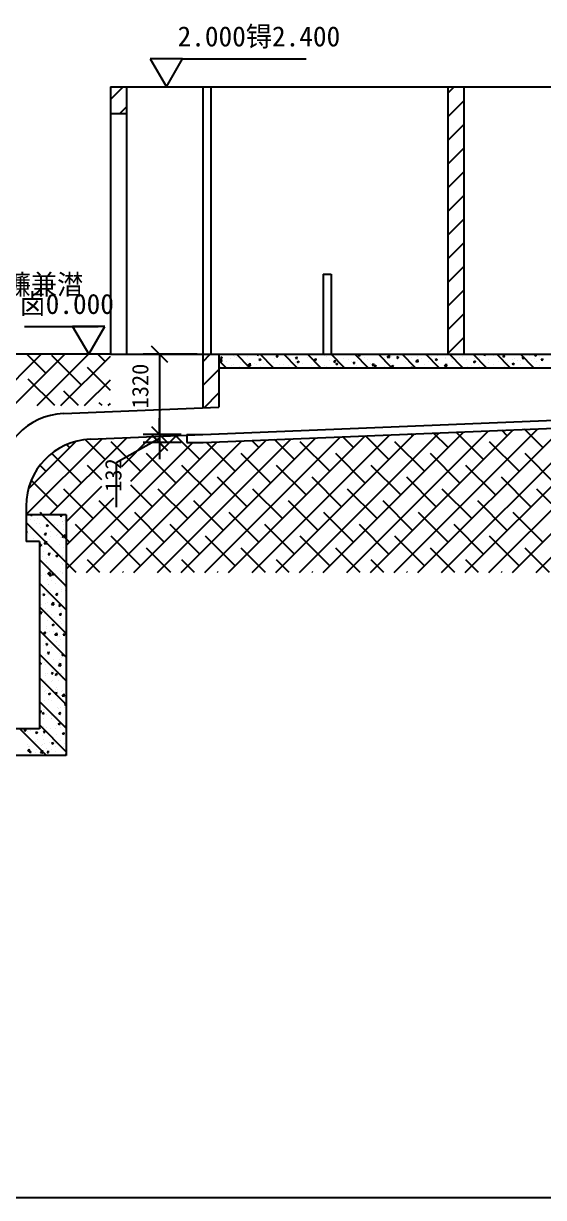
# Model space of a CAD drawing. Header units: metres. Extents: x 0 to 600, y 0 to 420.
# Drawn here: x 136.3 to 221.8, y 0 to 193.1 of the extents above; entities that cross this region are included whole.
import ezdxf

# ---------------------------------------------------------------- set-up
doc = ezdxf.new("R2010")
doc.units = ezdxf.units.M
doc.layers.add(' ', color=7, linetype='Continuous')
doc.layers.add('1651', color=5, linetype='Continuous')

msp = doc.modelspace()

# ---------------------------------------------------------------- linework, layer by layer
at = {"layer": ' '}
for p, q in [((162.41, 187.26), (157.11, 187.26)), ((157.11, 187.26), (159.76, 182.67)), ((159.76, 182.67), (162.41, 187.26)), ((162.41, 187.26), (182.76, 187.26)), ((136.44, 143.26), (148.55, 143.26)), ((149.64, 143.26), (144.34, 143.26)), ((144.34, 143.26), (146.99, 138.67)), ((146.99, 138.67), (149.64, 143.26)), ((150.57, 138.67), (130.11, 138.67)), ((142.85, 128.93), (168.39, 129.99)), ((220.53, 102.78), (245.18, 127.44)), ((147.25, 124.71), (168.39, 125.58)), ((177.75, 102.78), (200.56, 125.59)), ((181.64, 102.78), (204.62, 125.76)), ((185.53, 102.78), (208.67, 125.93)), ((189.42, 102.78), (212.73, 126.1)), ((193.31, 102.78), (216.79, 126.26)), ((197.2, 102.78), (220.84, 126.43)), ((200.24, 125.27), (199.95, 125.57)), ((201.08, 102.78), (224.9, 126.6)), ((206.08, 123.33), (203.68, 125.72)), ((204.97, 102.78), (228.96, 126.77)), ((211.91, 121.39), (207.42, 125.88)), ((208.86, 102.78), (233.01, 126.93)), ((212.75, 102.78), (237.07, 127.1)), ((215.8, 125.27), (214.89, 126.18)), ((216.64, 102.78), (241.13, 127.27)), ((221.63, 123.33), (218.62, 126.34)), ((136.71, 112.3), (149.2, 124.79)), ((137.08, 116.56), (144.87, 124.35)), ((140.57, 112.27), (153.26, 124.96)), ((143.31, 103.34), (164.12, 124.15)), ((143.85, 123.33), (143.36, 123.82)), ((149.68, 121.39), (146.42, 124.65)), ((146.64, 102.78), (168.11, 124.25)), ((150.53, 102.78), (172.16, 124.42)), ((155.52, 119.44), (150.66, 124.3)), ((152.43, 120.24), (157.31, 125.13)), ((153.9, 117.82), (161.37, 125.29)), ((154.42, 102.78), (176.22, 124.59)), ((159.41, 123.33), (157.6, 125.14)), ((158.3, 102.78), (180.28, 124.75)), ((165.24, 121.39), (161.33, 125.29)), ((162.19, 102.78), (184.33, 124.92)), ((166.08, 102.78), (188.39, 125.09)), ((171.07, 119.44), (166.34, 124.18)), ((169.97, 102.78), (192.45, 125.26)), ((174.96, 123.33), (173.81, 124.49)), ((173.86, 102.78), (196.5, 125.42)), ((180.8, 121.39), (177.54, 124.64)), ((186.63, 119.44), (181.77, 124.3)), ((190.52, 123.33), (188.74, 125.1)), ((196.35, 121.39), (192.48, 125.26)), ((202.19, 119.44), (197.33, 124.3)), ((217.74, 119.44), (212.88, 124.3)), ((145.8, 117.5), (140.93, 122.36)), ((161.35, 117.5), (156.49, 122.36)), ((176.91, 117.5), (172.05, 122.36)), ((192.46, 117.5), (187.6, 122.36)), ((208.02, 117.5), (203.16, 122.36)), ((223.58, 117.5), (218.72, 122.36)), ((139.96, 119.44), (138.98, 120.42)), ((149.15, 118.03), (146.77, 120.41)), ((167.18, 115.55), (162.32, 120.41)), ((182.74, 115.55), (177.88, 120.41)), ((198.3, 115.55), (193.44, 120.41)), ((213.85, 115.55), (208.99, 120.41)), ((141.91, 113.61), (137.56, 117.96)), ((173.02, 113.61), (168.16, 118.47)), ((188.57, 113.61), (183.71, 118.47)), ((204.13, 113.61), (199.27, 118.47)), ((219.69, 113.61), (214.83, 118.47)), ((147.74, 111.66), (142.88, 116.52)), ((143.31, 111.12), (149.15, 116.96)), ((157.46, 113.61), (153.9, 117.17)), ((163.3, 111.66), (158.43, 116.52)), ((178.85, 111.66), (173.99, 116.52)), ((194.41, 111.66), (189.55, 116.52)), ((209.96, 111.66), (205.1, 116.52)), ((225.52, 111.66), (220.66, 116.52)), ((143.31, 107.23), (151.14, 115.06)), ((153.57, 109.72), (148.71, 114.58)), ((169.13, 109.72), (164.27, 114.58)), ((184.69, 109.72), (179.82, 114.58)), ((200.24, 109.72), (195.38, 114.58)), ((215.8, 109.72), (210.94, 114.58)), ((136.71, 113.72), (136.71, 107.87)), ((143.31, 112.27), (136.71, 112.27)), ((137.4, 112.27), (137.4, 112.27)), ((137.4, 112.27), (137.61, 112.12)), ((137.61, 112.12), (137.67, 112.27)), ((138.38, 112.24), (138.38, 112.24)), ((138.52, 112.23), (138.52, 112.23)), ((139.35, 112.27), (138.99, 112.63)), ((143.31, 108.32), (139.35, 112.27)), ((142.29, 112.1), (142.44, 112.27)), ((142.29, 112.1), (142.55, 112.07)), ((142.55, 112.07), (142.51, 112.27)), ((142.95, 112.25), (142.95, 112.25)), ((143.31, 112.21), (143.24, 112.27)), ((143.31, 112.27), (143.31, 72.67)), ((159.41, 107.77), (154.55, 112.63)), ((174.96, 107.77), (170.1, 112.63)), ((190.52, 107.77), (185.66, 112.63)), ((206.08, 107.77), (201.21, 112.63)), ((221.63, 107.77), (216.77, 112.63)), ((143.31, 104.43), (136.71, 111.03)), ((137.4, 111.52), (137.4, 111.52)), ((137.49, 110.25), (137.49, 110.25)), ((138.04, 111.41), (138.04, 111.41)), ((138.47, 110.77), (138.47, 110.77)), ((138.51, 111.67), (138.51, 111.67)), ((138.97, 110.82), (138.97, 110.82)), ((139.01, 110.15), (139.01, 110.15)), ((140.02, 110.5), (140.33, 110.62)), ((140.02, 110.5), (140.24, 110.35)), ((140.06, 110.7), (140.06, 110.7)), ((140.17, 111.89), (140.17, 111.89)), ((140.24, 110.35), (140.33, 110.62)), ((140.39, 111.31), (140.39, 111.31)), ((140.73, 111.08), (140.73, 111.08)), ((141.32, 110.72), (141.32, 110.72)), ((141.79, 110.52), (141.79, 110.52)), ((142.62, 111.14), (142.62, 111.14)), ((142.74, 111.21), (142.74, 111.21)), ((142.89, 110.66), (142.89, 110.66)), ((142.95, 111.36), (142.95, 111.36)), ((149.68, 105.83), (144.82, 110.69)), ((165.24, 105.83), (160.38, 110.69)), ((180.8, 105.83), (175.94, 110.69)), ((196.35, 105.83), (191.49, 110.69)), ((211.91, 105.83), (207.05, 110.69)), ((136.71, 109.48), (136.8, 109.59)), ((136.71, 109.33), (136.85, 109.32)), ((136.85, 109.32), (136.8, 109.59)), ((137.17, 109.17), (137.17, 109.17)), ((137.35, 109.93), (137.35, 109.93)), ((137.86, 108.42), (137.86, 108.42)), ((138.42, 109.3), (138.42, 109.3)), ((139.52, 109.07), (139.52, 109.07)), ((139.74, 109.06), (139.96, 109.31)), ((139.74, 109.06), (140.01, 109.04)), ((140.01, 109.04), (139.95, 109.31)), ((140.62, 108.15), (140.62, 108.15)), ((140.64, 108.78), (140.64, 108.78)), ((140.67, 109.61), (140.67, 109.61)), ((141.74, 108.93), (141.74, 108.93)), ((141.86, 108.97), (141.86, 108.97)), ((142.44, 108.51), (142.44, 108.51)), ((142.65, 108.73), (142.96, 108.85)), ((142.65, 108.73), (142.87, 108.58)), ((142.84, 108.43), (142.84, 108.43)), ((142.87, 108.58), (142.96, 108.85)), ((142.9, 109.89), (142.9, 109.89)), ((142.9, 108.79), (143.11, 109.04)), ((142.9, 108.79), (143.16, 108.76)), ((143.16, 108.76), (143.11, 109.04)), ((143.85, 107.77), (143.31, 108.32)), ((155.52, 103.88), (150.66, 108.75)), ((171.07, 103.88), (166.21, 108.75)), ((186.63, 103.88), (181.77, 108.75)), ((202.19, 103.88), (197.33, 108.75)), ((217.74, 103.88), (212.88, 108.75)), ((138.91, 107.87), (136.71, 107.87)), ((138.91, 107.87), (138.91, 77.07)), ((138.95, 107.31), (139.26, 107.43)), ((138.95, 107.31), (139.17, 107.16)), ((139.17, 107.16), (139.26, 107.43)), ((139.48, 107.05), (139.48, 107.05)), ((139.59, 106.23), (139.59, 106.23)), ((139.69, 107.57), (140.03, 107.92)), ((139.69, 107.57), (140.08, 107.51)), ((139.88, 108.07), (139.88, 108.07)), ((140.08, 107.51), (140.03, 107.92)), ((140.57, 106.68), (140.57, 106.68)), ((140.58, 107.19), (140.58, 107.19)), ((140.93, 107.1), (140.93, 107.1)), ((141.01, 106.73), (141.01, 106.73)), ((142.25, 107.41), (142.25, 107.41)), ((142.79, 106.96), (142.79, 106.96)), ((160.51, 102.78), (156.49, 106.8)), ((176.07, 102.78), (172.05, 106.8)), ((191.62, 102.78), (187.6, 106.8)), ((207.18, 102.78), (203.16, 106.8)), ((222.73, 102.78), (218.72, 106.8)), ((143.31, 100.54), (138.91, 104.94)), ((139.42, 105.46), (139.42, 105.46)), ((140.04, 105.12), (140.04, 105.12)), ((140.13, 104.49), (140.13, 104.49)), ((140.35, 105.75), (140.57, 106.01)), ((140.35, 105.75), (140.62, 105.73)), ((140.51, 105.22), (140.51, 105.22)), ((140.62, 105.73), (140.57, 106.01)), ((141.09, 105.68), (141.09, 105.68)), ((141.58, 105.54), (141.89, 105.66)), ((141.58, 105.54), (141.8, 105.39)), ((141.8, 105.39), (141.89, 105.66)), ((141.94, 106.13), (141.94, 106.13)), ((142.48, 104.39), (142.48, 104.39)), ((142.61, 105.56), (142.61, 105.56)), ((142.71, 104.31), (142.71, 104.31)), ((142.74, 105.5), (142.74, 105.5)), ((144.95, 102.78), (143.31, 104.43)), ((148.84, 102.78), (146.77, 104.86)), ((164.4, 102.78), (162.32, 104.86)), ((179.95, 102.78), (177.88, 104.86)), ((195.51, 102.78), (193.44, 104.86)), ((211.07, 102.78), (208.99, 104.86)), ((139.86, 102.5), (139.86, 102.5)), ((139.93, 103.94), (139.93, 103.94)), ((140.27, 102.55), (140.62, 102.91)), ((140.27, 102.55), (140.67, 102.49)), ((140.46, 103.75), (140.46, 103.75)), ((140.51, 102.35), (140.82, 102.47)), ((140.51, 102.35), (140.73, 102.2)), ((140.67, 102.49), (140.62, 102.91)), ((140.73, 102.2), (140.82, 102.47)), ((140.96, 102.44), (141.18, 102.7)), ((140.96, 102.44), (141.23, 102.42)), ((141.23, 102.42), (141.18, 102.7)), ((141.55, 102.57), (141.55, 102.57)), ((142.43, 102.94), (142.43, 102.94)), ((142.63, 102.57), (142.63, 102.57)), ((142.65, 102.72), (142.65, 102.72)), ((142.68, 104.03), (142.68, 104.03)), ((152.73, 102.78), (152.6, 102.91)), ((168.29, 102.78), (168.16, 102.91)), ((183.84, 102.78), (183.71, 102.91)), ((199.4, 102.78), (199.27, 102.91)), ((214.96, 102.78), (214.83, 102.91)), ((143.31, 96.65), (138.91, 101.05)), ((139.28, 102.24), (139.28, 102.24)), ((140.2, 101.65), (140.2, 101.65)), ((140.35, 100.82), (140.35, 100.82)), ((140.39, 100.84), (140.39, 100.84)), ((140.41, 102.29), (140.41, 102.29)), ((140.92, 101.53), (140.92, 101.53)), ((141.5, 100.98), (141.5, 100.98)), ((141.62, 102.14), (141.62, 102.14)), ((142.55, 101.55), (142.55, 101.55)), ((142.58, 101.1), (142.58, 101.1)), ((143.13, 100.58), (143.31, 100.64)), ((143.13, 100.58), (143.31, 100.46)), ((143.16, 101.2), (143.16, 101.2)), ((139.24, 99.1), (139.24, 99.1)), ((139.44, 99.16), (139.74, 99.27)), ((139.44, 99.16), (139.66, 99.01)), ((139.66, 99.01), (139.74, 99.27)), ((140.03, 99.55), (140.03, 99.55)), ((140.3, 99.36), (140.3, 99.36)), ((140.34, 99.25), (140.34, 99.25)), ((140.75, 99.91), (140.75, 99.91)), ((141.57, 99.13), (141.79, 99.39)), ((141.57, 99.13), (141.84, 99.11)), ((141.84, 99.11), (141.79, 99.39)), ((142, 99.46), (142, 99.46)), ((142.52, 99.64), (142.52, 99.64)), ((142.6, 99.99), (142.6, 99.99)), ((143.1, 99.81), (143.1, 99.81)), ((143.31, 92.76), (138.91, 97.16)), ((139.18, 97.51), (139.18, 97.51)), ((139.85, 96.93), (139.85, 96.93)), ((139.89, 97.66), (139.89, 97.66)), ((140.25, 97.89), (140.25, 97.89)), ((140.82, 97.07), (140.82, 97.07)), ((140.85, 97.73), (140.85, 97.73)), ((140.86, 97.54), (141.2, 97.9)), ((140.86, 97.54), (141.25, 97.48)), ((141.25, 97.48), (141.2, 97.9)), ((142.06, 97.38), (142.37, 97.5)), ((142.06, 97.38), (142.28, 97.24)), ((142.24, 97.56), (142.24, 97.56)), ((142.28, 97.24), (142.37, 97.5)), ((142.42, 97.37), (142.42, 97.37)), ((142.42, 96.71), (142.42, 96.71)), ((142.47, 98.18), (142.47, 98.18)), ((143.17, 96.97), (143.17, 96.97)), ((139.02, 95.42), (139.02, 95.42)), ((139.03, 96.1), (139.24, 96.35)), ((139.03, 96.1), (139.29, 96.08)), ((139.29, 96.08), (139.24, 96.35)), ((139.69, 95.99), (139.69, 95.99)), ((140.14, 94.96), (140.14, 94.96)), ((140.19, 96.43), (140.19, 96.43)), ((140.9, 95.96), (140.9, 95.96)), ((141.31, 94.62), (141.31, 94.62)), ((141.37, 95.32), (141.37, 95.32)), ((142.19, 95.82), (142.4, 96.08)), ((142.19, 95.82), (142.45, 95.8)), ((142.36, 95.25), (142.36, 95.25)), ((142.45, 95.8), (142.4, 96.08)), ((142.41, 94.77), (142.41, 94.77)), ((142.47, 96.36), (142.47, 96.36)), ((143.31, 88.87), (138.91, 93.27)), ((139.64, 92.79), (139.85, 93.04)), ((139.64, 92.79), (139.9, 92.77)), ((139.9, 92.77), (139.85, 93.04)), ((140.02, 93.98), (140.02, 93.98)), ((140.09, 93.5), (140.09, 93.5)), ((140.15, 92.89), (140.15, 92.89)), ((140.51, 93.07), (140.51, 93.07)), ((140.99, 94.19), (141.3, 94.31)), ((140.99, 94.19), (141.21, 94.05)), ((141.21, 94.05), (141.3, 94.31)), ((141.26, 93.03), (141.26, 93.03)), ((141.44, 92.52), (141.78, 92.88)), ((141.83, 92.46), (141.78, 92.88)), ((142.31, 93.78), (142.31, 93.78)), ((142.58, 94.42), (142.58, 94.42)), ((142.8, 92.51), (143.01, 92.77)), ((142.86, 92.97), (142.86, 92.97)), ((142.92, 93.25), (142.92, 93.25)), ((143.06, 92.49), (143.01, 92.77)), ((139, 91.15), (139, 91.15)), ((139.09, 92.58), (139.09, 92.58)), ((139.63, 90.84), (139.63, 90.84)), ((139.84, 91.36), (139.84, 91.36)), ((139.92, 91), (140.23, 91.12)), ((139.92, 91), (140.14, 90.86)), ((140.03, 92.03), (140.03, 92.03)), ((140.1, 91.3), (140.1, 91.3)), ((140.14, 90.86), (140.23, 91.12)), ((141.44, 92.52), (141.83, 92.46)), ((141.44, 92.48), (141.44, 92.48)), ((141.76, 91.52), (141.76, 91.52)), ((142.2, 90.85), (142.2, 90.85)), ((142.25, 92.32), (142.25, 92.32)), ((142.4, 91.8), (142.4, 91.8)), ((142.8, 92.51), (143.06, 92.49)), ((143.31, 84.98), (138.91, 89.38)), ((138.94, 89.56), (138.94, 89.56)), ((139.93, 89.11), (139.93, 89.11)), ((139.98, 90.57), (139.98, 90.57)), ((140.25, 89.48), (140.46, 89.73)), ((140.25, 89.48), (140.51, 89.46)), ((140.51, 89.46), (140.46, 89.73)), ((140.61, 89.78), (140.61, 89.78)), ((140.89, 90.39), (140.89, 90.39)), ((141.98, 90.74), (141.98, 90.74)), ((142.15, 89.39), (142.15, 89.39)), ((142.55, 89.23), (142.86, 89.35)), ((142.55, 89.23), (142.77, 89.08)), ((142.57, 88.85), (142.57, 88.85)), ((142.77, 89.08), (142.86, 89.35)), ((138.91, 87.83), (139.16, 87.93)), ((138.91, 87.78), (139.07, 87.67)), ((139.07, 87.67), (139.16, 87.93)), ((139.45, 88.05), (139.45, 88.05)), ((139.7, 88), (139.7, 88)), ((139.87, 87.64), (139.87, 87.64)), ((140.01, 88.41), (140.01, 88.41)), ((141.13, 88.49), (141.13, 88.49)), ((142.02, 87.51), (142.37, 87.87)), ((142.02, 87.51), (142.42, 87.45)), ((142.05, 87.9), (142.05, 87.9)), ((142.09, 87.92), (142.09, 87.92)), ((142.23, 88.41), (142.23, 88.41)), ((142.42, 87.45), (142.37, 87.87)), ((143.31, 81.09), (138.91, 85.49)), ((139.82, 86.18), (139.82, 86.18)), ((139.82, 85.78), (139.82, 85.78)), ((140.25, 86.25), (140.25, 86.25)), ((140.86, 86.17), (141.07, 86.42)), ((140.86, 86.17), (141.12, 86.15)), ((141.01, 85.09), (141.01, 85.09)), ((141.07, 86.68), (141.07, 86.68)), ((141.12, 86.15), (141.07, 86.42)), ((141.48, 86.04), (141.79, 86.16)), ((141.48, 86.04), (141.7, 85.89)), ((141.7, 85.89), (141.79, 86.16)), ((141.99, 84.99), (141.99, 84.99)), ((142.04, 86.46), (142.04, 86.46)), ((142.17, 86.82), (142.17, 86.82)), ((142.39, 86.22), (142.39, 86.22)), ((142.6, 86.15), (142.6, 86.15)), ((142.68, 85.31), (142.68, 85.31)), ((139.39, 84), (139.39, 84)), ((139.71, 83.25), (139.71, 83.25)), ((139.76, 84.71), (139.76, 84.71)), ((139.86, 83.35), (139.86, 83.35)), ((139.91, 84.94), (139.91, 84.94)), ((140.32, 83.41), (140.32, 83.41)), ((140.88, 84.82), (140.88, 84.82)), ((141.47, 82.86), (141.68, 83.11)), ((141.52, 83.57), (141.52, 83.57)), ((141.73, 82.84), (141.68, 83.11)), ((141.74, 83.9), (141.74, 83.9)), ((141.93, 83.53), (141.93, 83.53)), ((142.56, 83.28), (142.56, 83.28)), ((142.67, 83.31), (142.67, 83.31)), ((143.31, 77.2), (138.91, 81.6)), ((139.66, 81.78), (139.66, 81.78)), ((139.99, 82.84), (139.99, 82.84)), ((140.37, 81.84), (140.37, 81.84)), ((140.41, 82.85), (140.72, 82.97)), ((140.41, 82.85), (140.63, 82.7)), ((140.63, 82.7), (140.71, 82.97)), ((140.87, 81.67), (140.87, 81.67)), ((141.47, 82.86), (141.73, 82.84)), ((141.88, 82.06), (141.88, 82.06)), ((142.61, 82.49), (142.95, 82.85)), ((142.61, 82.49), (143, 82.43)), ((143, 82.43), (142.95, 82.85)), ((143.03, 81.08), (143.31, 81.18)), ((143.14, 82.2), (143.14, 82.2)), ((143.22, 81.57), (143.22, 81.57)), ((138.93, 79.83), (139.14, 80.08)), ((138.93, 79.83), (139.19, 79.8)), ((139.19, 79.8), (139.14, 80.08)), ((139.21, 80.1), (139.21, 80.1)), ((139.34, 79.66), (139.64, 79.78)), ((139.34, 79.66), (139.56, 79.51)), ((139.56, 79.51), (139.64, 79.78)), ((139.6, 80.32), (139.6, 80.32)), ((139.81, 80.21), (139.81, 80.21)), ((140.01, 79.42), (140.01, 79.42)), ((140.87, 79.25), (140.87, 79.25)), ((141.83, 80.6), (141.83, 80.6)), ((141.99, 80.47), (141.99, 80.47)), ((142.08, 79.55), (142.29, 79.8)), ((142.08, 79.55), (142.34, 79.53)), ((142.34, 79.53), (142.29, 79.8)), ((142.36, 79.32), (142.36, 79.32)), ((142.38, 80.65), (142.38, 80.65)), ((143.03, 81.08), (143.25, 80.93)), ((143.09, 80.61), (143.09, 80.61)), ((143.25, 80.93), (143.31, 81.09)), ((143.31, 73.32), (138.91, 77.72)), ((139.5, 77.39), (139.5, 77.39)), ((139.55, 78.85), (139.55, 78.85)), ((139.98, 77.27), (139.98, 77.27)), ((140.83, 78.73), (140.83, 78.73)), ((140.94, 78.83), (140.94, 78.83)), ((141.72, 77.67), (141.72, 77.67)), ((141.77, 79.13), (141.77, 79.13)), ((141.93, 78.88), (141.93, 78.88)), ((141.96, 77.89), (142.27, 78.01)), ((141.96, 77.89), (142.18, 77.74)), ((142.18, 77.74), (142.27, 78.01)), ((142.44, 77.36), (142.44, 77.36)), ((142.55, 77.71), (142.55, 77.71)), ((143.19, 77.48), (143.31, 77.6)), ((143.19, 77.48), (143.31, 77.46)), ((143.29, 78.73), (143.29, 78.73)), ((138.91, 77.07), (103.71, 77.07)), ((140.06, 72.67), (135.66, 77.07)), ((136.38, 76.79), (136.59, 77.05)), ((136.38, 76.79), (136.64, 76.77)), ((136.64, 76.77), (136.59, 77.05)), ((136.89, 76.63), (136.89, 76.63)), ((137.18, 75.61), (137.18, 75.61)), ((137.41, 76.82), (137.41, 76.82)), ((138.27, 76.47), (138.57, 76.59)), ((138.27, 76.47), (138.49, 76.32)), ((138.48, 76.32), (138.57, 76.59)), ((139.13, 77.18), (139.13, 77.18)), ((139.44, 75.92), (139.44, 75.92)), ((139.54, 76.52), (139.75, 76.77)), ((139.54, 76.52), (139.8, 76.49)), ((139.62, 75.4), (139.62, 75.4)), ((139.67, 77), (139.67, 77)), ((139.8, 76.49), (139.75, 76.77)), ((140.77, 77.14), (140.77, 77.14)), ((141.28, 75.62), (141.28, 75.62)), ((141.48, 77.08), (141.48, 77.08)), ((141.67, 76.2), (141.67, 76.2)), ((142.69, 76.24), (142.9, 76.49)), ((142.69, 76.24), (142.96, 76.22)), ((142.95, 76.22), (142.9, 76.49)), ((136.86, 74.44), (136.86, 74.44)), ((136.99, 73.48), (137.2, 73.74)), ((136.99, 73.48), (137.25, 73.46)), ((137.13, 74.15), (137.13, 74.15)), ((137.25, 73.46), (137.2, 73.74)), ((137.2, 73.28), (137.5, 73.4)), ((137.23, 74.2), (137.23, 74.2)), ((137.36, 73.52), (137.36, 73.52)), ((137.41, 73.13), (137.5, 73.4)), ((138.28, 74.93), (138.28, 74.93)), ((138.46, 73.67), (138.46, 73.67)), ((138.51, 75.26), (138.51, 75.26)), ((139.08, 73.19), (139.42, 73.55)), ((139.21, 74.34), (139.21, 74.34)), ((139.39, 74.46), (139.39, 74.46)), ((139.47, 73.13), (139.42, 73.55)), ((139.8, 74.64), (139.8, 74.64)), ((140.13, 73.89), (140.13, 73.89)), ((140.15, 73.21), (140.36, 73.46)), ((140.41, 73.19), (140.36, 73.46)), ((140.63, 74.84), (140.63, 74.84)), ((140.85, 73.67), (140.85, 73.67)), ((140.89, 74.7), (141.2, 74.82)), ((140.89, 74.7), (141.11, 74.55)), ((141.11, 74.55), (141.2, 74.82)), ((141.55, 74.24), (141.55, 74.24)), ((141.61, 74.74), (141.61, 74.74)), ((142.36, 75.08), (142.36, 75.08)), ((142.9, 74.25), (142.9, 74.25)), ((142.98, 74.74), (142.98, 74.74)), ((143.31, 72.67), (99.31, 72.67)), ((137.08, 72.68), (137.08, 72.68)), ((137.2, 73.28), (137.41, 73.13)), ((137.4, 72.7), (137.4, 72.7)), ((138.29, 73.23), (138.29, 73.23)), ((139.08, 73.19), (139.47, 73.13)), ((139.34, 72.99), (139.34, 72.99)), ((140.15, 73.21), (140.41, 73.19)), ((141.56, 73.27), (141.56, 73.27)), ((143.3, 72.93), (143.31, 72.94)), ((143.3, 72.93), (143.31, 72.93))]:
    msp.add_line(p, q, dxfattribs=at)
for centre in [(143.31, 117.94), (147.71, 113.72)]:
    msp.add_arc(centre, 11, 92.37, 180, dxfattribs=at)
for p, q in [((160, 137.32), (157.3, 140.02)), ((164.81, 138.67), (155.95, 138.67)), ((158.65, 138.67), (158.65, 125.47)), ((158.65, 125.47), (158.65, 128.17)), ((157.3, 126.82), (160, 124.12)), ((157.3, 126.82), (160, 124.12)), ((158.65, 124.81), (151.52, 120.8)), ((162.17, 125.47), (155.95, 125.47)), ((162.17, 124.15), (155.95, 124.15)), ((160, 122.8), (157.3, 125.5)), ((158.65, 125.47), (158.65, 124.15)), ((158.65, 125.47), (158.65, 124.15)), ((158.65, 124.15), (158.65, 121.45)), ((151.52, 120.8), (151.52, 113.51)), ((0, 0), (594, 0))]:
    msp.add_line(p, q)
at = {"layer": '1651'}
for p, q in [((150.57, 182.67), (349.89, 182.67)), ((150.57, 182.67), (150.57, 138.67)), ((150.57, 180.6), (152.64, 182.67)), ((153.21, 182.67), (153.21, 138.67)), ((165.75, 182.67), (165.75, 138.67)), ((167.07, 182.67), (167.07, 138.67)), ((206.01, 182.67), (206.01, 138.67)), ((206.01, 181.6), (207.08, 182.67)), ((208.65, 182.67), (208.65, 138.67)), ((206.01, 177.71), (208.65, 180.35)), ((150.57, 178.27), (153.21, 178.27)), ((152.13, 178.27), (153.21, 179.35)), ((206.01, 173.82), (208.65, 176.46)), ((206.01, 169.93), (208.65, 172.57)), ((206.01, 166.04), (208.65, 168.68)), ((206.01, 162.15), (208.65, 164.79)), ((206.01, 158.26), (208.65, 160.9)), ((206.01, 154.37), (208.65, 157.01)), ((206.01, 150.48), (208.65, 153.12)), ((185.55, 151.87), (186.87, 151.87)), ((185.55, 151.87), (185.55, 138.67)), ((186.87, 151.87), (186.87, 138.67)), ((206.01, 146.59), (208.65, 149.23)), ((206.01, 142.71), (208.65, 145.35)), ((206.01, 138.82), (208.65, 141.46)), ((130.75, 130.23), (139.2, 138.67)), ((134.64, 130.23), (143.08, 138.67)), ((139.96, 135.55), (136.84, 138.67)), ((138.53, 130.23), (146.97, 138.67)), ((145.8, 133.61), (140.93, 138.47)), ((142.41, 130.23), (150.57, 138.38)), ((149.68, 137.5), (148.51, 138.67)), ((150.57, 138.67), (350.6, 138.67)), ((165.75, 138.67), (165.75, 129.88)), ((165.75, 137.45), (166.97, 138.67)), ((168.39, 138.67), (168.39, 129.99)), ((169.6, 136.47), (168.39, 137.68)), ((168.48, 137.57), (168.82, 137.93)), ((168.48, 137.57), (168.87, 137.51)), ((168.63, 138.16), (168.94, 138.28)), ((168.63, 138.16), (168.85, 138.01)), ((168.65, 138.2), (168.65, 138.2)), ((168.87, 137.51), (168.82, 137.93)), ((168.85, 138.01), (168.94, 138.28)), ((169.58, 137.43), (169.58, 137.43)), ((170.25, 138.01), (170.25, 138.01)), ((170.87, 138.48), (170.87, 138.48)), ((170.9, 138.27), (170.9, 138.27)), ((173.49, 136.47), (171.29, 138.67)), ((171.35, 138.15), (171.35, 138.15)), ((171.92, 137.33), (171.92, 137.33)), ((173.02, 138.37), (173.02, 138.37)), ((173.11, 137.34), (173.11, 137.34)), ((173.17, 136.84), (173.52, 137.2)), ((173.57, 136.78), (173.52, 137.2)), ((174.27, 137.23), (174.27, 137.23)), ((174.67, 138.57), (174.75, 138.67)), ((174.67, 138.57), (174.93, 138.55)), ((174.93, 138.55), (174.9, 138.67)), ((174.95, 137.81), (175.26, 137.92)), ((174.95, 137.81), (175.17, 137.66)), ((177.37, 136.47), (175.17, 138.67)), ((175.17, 137.66), (175.26, 137.92)), ((175.37, 137.65), (175.37, 137.65)), ((175.74, 137.15), (175.74, 137.15)), ((176.62, 137.13), (176.62, 137.13)), ((177.41, 137.37), (177.41, 137.37)), ((177.59, 137.94), (177.59, 137.94)), ((177.82, 138.29), (178.03, 138.55)), ((177.82, 138.29), (178.08, 138.27)), ((178.08, 138.27), (178.03, 138.55)), ((181.26, 136.47), (179.06, 138.67)), ((179.87, 138.27), (179.87, 138.27)), ((180.18, 137.73), (180.18, 137.73)), ((180.98, 138.02), (181.19, 138.27)), ((180.98, 138.02), (181.24, 137.99)), ((180.98, 137.4), (180.98, 137.4)), ((181.24, 137.99), (181.19, 138.27)), ((181.27, 137.45), (181.58, 137.57)), ((181.27, 137.45), (181.49, 137.31)), ((181.29, 137.88), (181.29, 137.88)), ((181.49, 137.31), (181.58, 137.57)), ((182.08, 137.11), (182.08, 137.11)), ((182.13, 138.58), (182.13, 138.58)), ((185.15, 136.47), (182.95, 138.67)), ((182.95, 138.1), (182.95, 138.1)), ((183.55, 137.84), (183.55, 137.84)), ((184.13, 137.74), (184.35, 137.99)), ((184.13, 137.74), (184.4, 137.72)), ((184.3, 137.39), (184.3, 137.39)), ((184.4, 137.72), (184.34, 137.99)), ((185.73, 138.46), (185.73, 138.46)), ((186.12, 138.29), (186.12, 138.29)), ((186.59, 137.72), (186.59, 137.72)), ((186.83, 138.61), (186.83, 138.61)), ((189.04, 136.47), (186.84, 138.67)), ((187.17, 137.32), (187.17, 137.32)), ((187.29, 137.46), (187.5, 137.72)), ((187.29, 137.46), (187.55, 137.44)), ((187.34, 137.09), (187.34, 137.09)), ((187.55, 137.44), (187.5, 137.72)), ((187.6, 137.1), (187.91, 137.22)), ((187.6, 137.1), (187.82, 136.95)), ((187.82, 136.95), (187.91, 137.22)), ((188.85, 138.03), (188.85, 138.03)), ((189.74, 137.76), (189.74, 137.76)), ((190.12, 137.46), (190.12, 137.46)), ((190.45, 137.19), (190.66, 137.44)), ((190.45, 137.19), (190.71, 137.17)), ((190.71, 137.17), (190.66, 137.44)), ((192.93, 136.47), (190.73, 138.67)), ((191.07, 138.31), (191.07, 138.31)), ((191.22, 137.6), (191.22, 137.6)), ((191.29, 138.52), (191.6, 138.64)), ((191.29, 138.52), (191.51, 138.37)), ((191.51, 138.37), (191.6, 138.64)), ((192.3, 138.2), (192.3, 138.2)), ((192.89, 137.82), (192.89, 137.82)), ((193.3, 137.18), (193.3, 137.18)), ((193.35, 138.64), (193.35, 138.64)), ((193.6, 136.91), (193.81, 137.17)), ((193.86, 136.89), (193.81, 137.17)), ((196.82, 136.47), (194.62, 138.67)), ((194.87, 138.64), (194.87, 138.64)), ((195.56, 137.49), (195.56, 137.49)), ((195.67, 138.19), (195.67, 138.19)), ((196.07, 138.21), (196.41, 138.57)), ((196.07, 138.21), (196.46, 138.15)), ((196.27, 138.58), (196.27, 138.58)), ((196.46, 138.15), (196.41, 138.57)), ((196.55, 137.1), (196.55, 137.1)), ((196.77, 138.33), (196.77, 138.33)), ((197.62, 138.17), (197.93, 138.29)), ((197.62, 138.17), (197.84, 138.02)), ((197.78, 137.77), (197.78, 137.77)), ((197.84, 138.02), (197.93, 138.29)), ((198.44, 138.55), (198.44, 138.55)), ((200.71, 136.47), (198.51, 138.67)), ((198.62, 138.48), (198.62, 138.48)), ((199.11, 137.54), (199.11, 137.54)), ((200.06, 137.18), (200.06, 137.18)), ((200.07, 138.1), (200.07, 138.1)), ((200.77, 137.49), (201.11, 137.84)), ((200.77, 137.49), (201.16, 137.43)), ((200.97, 138.38), (200.97, 138.38)), ((201.16, 137.43), (201.11, 137.84)), ((201.16, 137.33), (201.16, 137.33)), ((201.68, 137.98), (201.68, 137.98)), ((202.33, 138.41), (202.33, 138.41)), ((204.6, 136.47), (202.4, 138.67)), ((202.82, 137.55), (202.82, 137.55)), ((203.32, 138.28), (203.32, 138.28)), ((203.94, 137.82), (204.25, 137.93)), ((203.94, 137.82), (204.16, 137.67)), ((204.16, 137.67), (204.25, 137.93)), ((204.25, 138.42), (204.25, 138.42)), ((204.49, 137.23), (204.49, 137.23)), ((205.46, 136.76), (205.8, 137.11)), ((205.6, 137.91), (205.6, 137.91)), ((205.66, 138.19), (205.66, 138.19)), ((205.85, 136.7), (205.8, 137.11)), ((208.49, 136.47), (206.29, 138.67)), ((206.7, 138.06), (206.7, 138.06)), ((206.78, 137.56), (206.78, 137.56)), ((208.01, 138.09), (208.01, 138.09)), ((208.37, 138.28), (208.37, 138.28)), ((209.04, 137.87), (209.04, 137.87)), ((212.38, 136.47), (210.18, 138.67)), ((210.26, 137.46), (210.57, 137.58)), ((210.26, 137.46), (210.48, 137.32)), ((210.36, 137.99), (210.36, 137.99)), ((210.48, 137.32), (210.57, 137.58)), ((211.15, 138.65), (211.15, 138.65)), ((211.26, 138.15), (211.26, 138.15)), ((211.76, 137.12), (211.76, 137.12)), ((211.93, 138.57), (212.02, 138.67)), ((211.93, 138.57), (212.19, 138.54)), ((212.19, 138.54), (212.16, 138.67)), ((212.71, 137.89), (212.71, 137.89)), ((212.76, 137.27), (212.76, 137.27)), ((213.55, 138.48), (213.55, 138.48)), ((216.27, 136.47), (214.07, 138.67)), ((214.33, 137.56), (214.33, 137.56)), ((215.06, 137.79), (215.06, 137.79)), ((215.08, 138.29), (215.29, 138.54)), ((215.08, 138.29), (215.35, 138.27)), ((215.34, 138.27), (215.29, 138.54)), ((215.54, 137.64), (215.54, 137.64)), ((215.75, 137.32), (215.75, 137.32)), ((216.59, 137.11), (216.9, 137.23)), ((216.59, 137.11), (216.81, 136.96)), ((216.64, 137.79), (216.64, 137.79)), ((216.81, 136.96), (216.9, 137.23)), ((216.9, 138), (216.9, 138)), ((217.41, 137.69), (217.41, 137.69)), ((220.15, 136.47), (217.95, 138.67)), ((217.97, 137.61), (217.97, 137.61)), ((218.24, 138.01), (218.45, 138.27)), ((218.24, 138.01), (218.5, 137.99)), ((218.31, 138), (218.31, 138)), ((218.5, 137.99), (218.45, 138.27)), ((219.46, 138.44), (219.46, 138.44)), ((219.76, 137.59), (219.76, 137.59)), ((220.26, 137.94), (220.26, 137.94)), ((220.29, 138.53), (220.59, 138.65)), ((220.29, 138.53), (220.5, 138.38)), ((220.5, 138.38), (220.59, 138.65)), ((220.52, 137.47), (220.52, 137.47)), ((221.09, 138.37), (221.09, 138.37)), ((221.39, 137.74), (221.61, 137.99)), ((221.39, 137.74), (221.66, 137.71)), ((221.66, 137.71), (221.61, 137.99)), ((150.57, 132.72), (146.77, 136.52)), ((165.75, 133.56), (168.39, 136.2)), ((168.39, 136.47), (325.47, 136.47)), ((168.6, 136.73), (168.6, 136.73)), ((170.5, 136.83), (170.5, 136.83)), ((170.82, 137.01), (170.82, 137.01)), ((171.48, 136.47), (171.56, 136.51)), ((171.55, 136.47), (171.56, 136.51)), ((171.86, 136.64), (171.86, 136.64)), ((172.85, 136.74), (172.85, 136.74)), ((173.17, 136.84), (173.57, 136.78)), ((174.64, 137), (174.64, 137)), ((175.2, 136.64), (175.2, 136.64)), ((175.85, 136.52), (175.85, 136.52)), ((177.55, 136.54), (177.55, 136.54)), ((178.42, 136.96), (178.42, 136.96)), ((178.97, 137.03), (178.97, 137.03)), ((179.82, 136.8), (179.82, 136.8)), ((181.32, 136.93), (181.32, 136.93)), ((183.67, 136.83), (183.67, 136.83)), ((184.57, 136.73), (184.57, 136.73)), ((184.6, 136.88), (184.6, 136.88)), ((185.68, 136.87), (185.68, 136.87)), ((186.02, 136.73), (186.02, 136.73)), ((188.37, 136.63), (188.37, 136.63)), ((188.79, 136.57), (188.79, 136.57)), ((190.71, 136.53), (190.71, 136.53)), ((191.01, 136.85), (191.01, 136.85)), ((193.6, 136.91), (193.86, 136.89)), ((193.92, 136.75), (194.23, 136.87)), ((193.92, 136.75), (194.14, 136.6)), ((193.98, 136.66), (193.98, 136.66)), ((194.14, 136.6), (194.23, 136.87)), ((195.61, 136.6), (195.61, 136.6)), ((196.76, 136.64), (196.97, 136.89)), ((196.76, 136.64), (197.02, 136.61)), ((197.02, 136.61), (196.97, 136.89)), ((197.28, 136.82), (197.28, 136.82)), ((200.01, 136.64), (200.01, 136.64)), ((200.01, 136.47), (200.12, 136.61)), ((200.15, 136.47), (200.12, 136.61)), ((200.45, 136.47), (200.55, 136.51)), ((200.54, 136.47), (200.55, 136.51)), ((202.27, 136.95), (202.27, 136.95)), ((205.46, 136.76), (205.85, 136.7)), ((207.21, 136.54), (207.21, 136.54)), ((209.2, 136.68), (209.2, 136.68)), ((209.99, 136.91), (209.99, 136.91)), ((211.09, 137.05), (211.09, 137.05)), ((211.21, 136.68), (211.21, 136.68)), ((213.49, 137.01), (213.49, 137.01)), ((215.38, 136.59), (215.38, 136.59)), ((217.95, 137.03), (217.95, 137.03)), ((219.93, 136.63), (219.93, 136.63)), ((221.03, 136.78), (221.03, 136.78)), ((141.4, 130.23), (137.04, 134.58)), ((146.3, 130.23), (150.57, 134.49)), ((145.29, 130.23), (142.88, 132.63)), ((165.75, 125.47), (325.47, 132.07)), ((165.96, 129.89), (168.39, 132.31)), ((149.18, 130.23), (148.71, 130.69)), ((150.19, 130.23), (150.57, 130.6)), ((165.8, 124.16), (328.11, 130.86)), ((163.11, 125.47), (165.75, 125.47)), ((163.11, 125.47), (163.11, 124.15)), ((163.11, 124.15), (165.75, 124.15))]:
    msp.add_line(p, q, dxfattribs=at)

# ---------------------------------------------------------------- texts
at = {"layer": ' '}
for s, p in [('2.000锝2.400', (161.6, 189.31)), ('棰勫埗鐮兼澘', (120.34, 148.5)), ('卤0.000', (135.63, 145.31))]:
    msp.add_text(s, height=3.3, dxfattribs=at).set_placement(p)
for s, p in [('1320', (156.8, 129.78)), ('132', (152.38, 116.06))]:
    msp.add_text(s, height=2.7, rotation=90, dxfattribs=at).set_placement(p)

doc.saveas('drawing.dxf')
